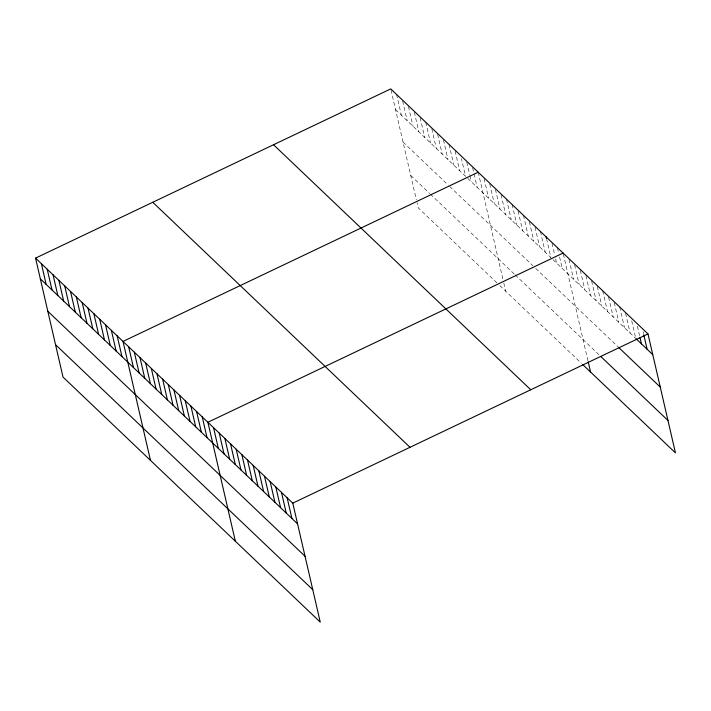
<?xml version="1.0" encoding="UTF-8"?>
<svg xmlns="http://www.w3.org/2000/svg" width="711" height="711" viewBox="0 0 711 711"><rect width="100%" height="100%" fill="white"/><g stroke="black" fill="none" stroke-linecap="round" stroke-linejoin="round"><path stroke-width="0.53" stroke-dasharray="3.56 2.67" d="M395.538 109.627L465.501 176.275L461.439 158.651M467.687 178.363L550.909 257.622L546.839 239.998M553.025 259.648L635.083 337.805M403.021 142.049L448.206 185.091M449.663 186.478L532.921 265.781M535.756 268.482L617.815 346.639M410.727 175.448L429.684 193.499M430.413 194.192L514.462 274.25M515.173 274.926L600.057 355.784M496.927 282.836L418.219 207.861L417.046 202.795M499.842 285.618L581.367 363.268M643.046 331.637L643.526 333.708M637.385 326.251L639.536 335.583M631.723 320.857L635.554 337.449M625.591 313.391L630.133 333.095M619.69 306.965L624.48 327.7M614.268 302.61L618.819 322.314M608.607 297.225L613.158 316.919M602.715 290.799L607.496 311.534M597.293 286.444L601.835 306.139M591.632 281.049L596.182 300.744M585.971 275.664L590.521 295.358M580.318 270.269L584.86 289.964M574.657 264.883L579.198 284.578M568.996 259.488L573.546 279.183M563.334 254.103L587.988 360.886M557.442 247.668L558.633 252.858M559.593 257L562.223 268.403M552.02 243.322L554.651 254.725M555.611 258.866L556.562 263.017M540.458 231.502L545.248 252.236M535.036 227.147L539.587 246.841M529.384 221.752L533.925 241.456M523.483 215.326L528.273 236.061M518.061 210.971L522.612 230.675M512.169 204.546L516.95 225.28M506.508 199.16L511.289 219.895M501.086 194.805L505.637 214.5M495.425 189.41L499.975 209.114M489.763 184.025L494.314 203.719M484.111 178.63L488.653 198.333M478.21 172.204L503.104 280.027M503.806 283.067L505.672 291.172M472.619 167.689L473.819 172.871M474.05 173.911L477.17 187.384M466.789 162.135L469.66 174.577M469.9 175.608L471.34 181.829M455.129 151.025L459.67 170.72M449.059 144.44L453.84 165.165M443.468 139.916L448.01 159.619M437.638 134.361L442.18 154.065M431.808 128.807L436.35 148.51M425.738 122.221L430.519 142.955M420.139 117.706L424.689 137.401M414.309 112.151L418.859 131.846M408.478 106.597L413.029 126.291M402.648 101.042L407.199 120.737M396.578 94.447L401.368 115.182M390.988 89.933L416.344 199.755"/><path stroke-width="1.07" d="M35.55 258.12L292.781 503.139L320.252 622.107L63.012 377.079L35.55 258.12L390.748 88.893L647.988 333.921L675.45 452.88L582.78 364.619M478.21 172.204L123.012 341.422L150.474 460.39M563.094 253.063L207.896 422.281L235.359 541.249M292.781 503.139L647.988 333.921M635.794 338.48L652.769 354.656M618.517 347.315L660.252 387.068M600.759 356.46L667.967 420.468M273.531 144.742L530.77 389.761M152.767 202.271L409.998 447.299M40.34 278.854L297.571 523.874M47.824 311.267L305.055 556.286M55.529 344.666L312.769 589.686M643.766 334.748L647.117 349.261M640.016 337.654L641.455 343.875M588.228 361.899L590.565 372.031M546.119 236.887L546.599 238.967M287.128 497.744L291.91 518.479M281.467 492.359L286.257 513.093M275.806 486.964L280.596 507.698M270.144 481.578L274.935 502.313M264.492 476.183L269.273 496.918M258.831 470.798L263.621 491.532M253.169 465.403L257.96 486.137M247.508 460.017L252.298 480.752M241.856 454.622L246.637 475.357M236.194 449.236L240.976 469.971M230.533 443.842L235.323 464.576M224.872 438.456L229.662 459.19M219.219 433.061L224.001 453.796M213.558 427.666L218.339 448.401M202.235 416.886L207.025 437.62M196.583 411.5L201.364 432.235M190.921 406.105L195.703 426.84M185.26 400.72L190.05 421.454M179.599 395.325L184.389 416.059M173.946 389.939L178.728 410.674M168.285 384.544L173.066 405.279M162.623 379.159L167.414 399.893M156.962 373.764L161.752 394.498M151.31 368.378L156.091 389.113M145.648 362.983L150.43 383.718M139.987 357.597L144.777 378.332M134.326 352.203L139.116 372.937M128.673 346.817L133.455 367.551M117.182 335.868L121.963 356.602M111.351 330.313L116.133 351.047M105.521 324.758L110.303 345.493M99.691 319.203L104.473 339.938M93.861 313.658L98.642 334.392M88.022 308.103L92.812 328.838M82.192 302.548L86.982 323.283M76.361 296.994L81.152 317.728M70.531 291.439L75.322 312.173M64.701 285.884L69.491 306.619M58.871 280.33L63.661 301.064M53.041 274.775L57.831 295.509M47.21 269.22L52.001 289.955M41.38 263.665L46.171 284.4"/></g></svg>
